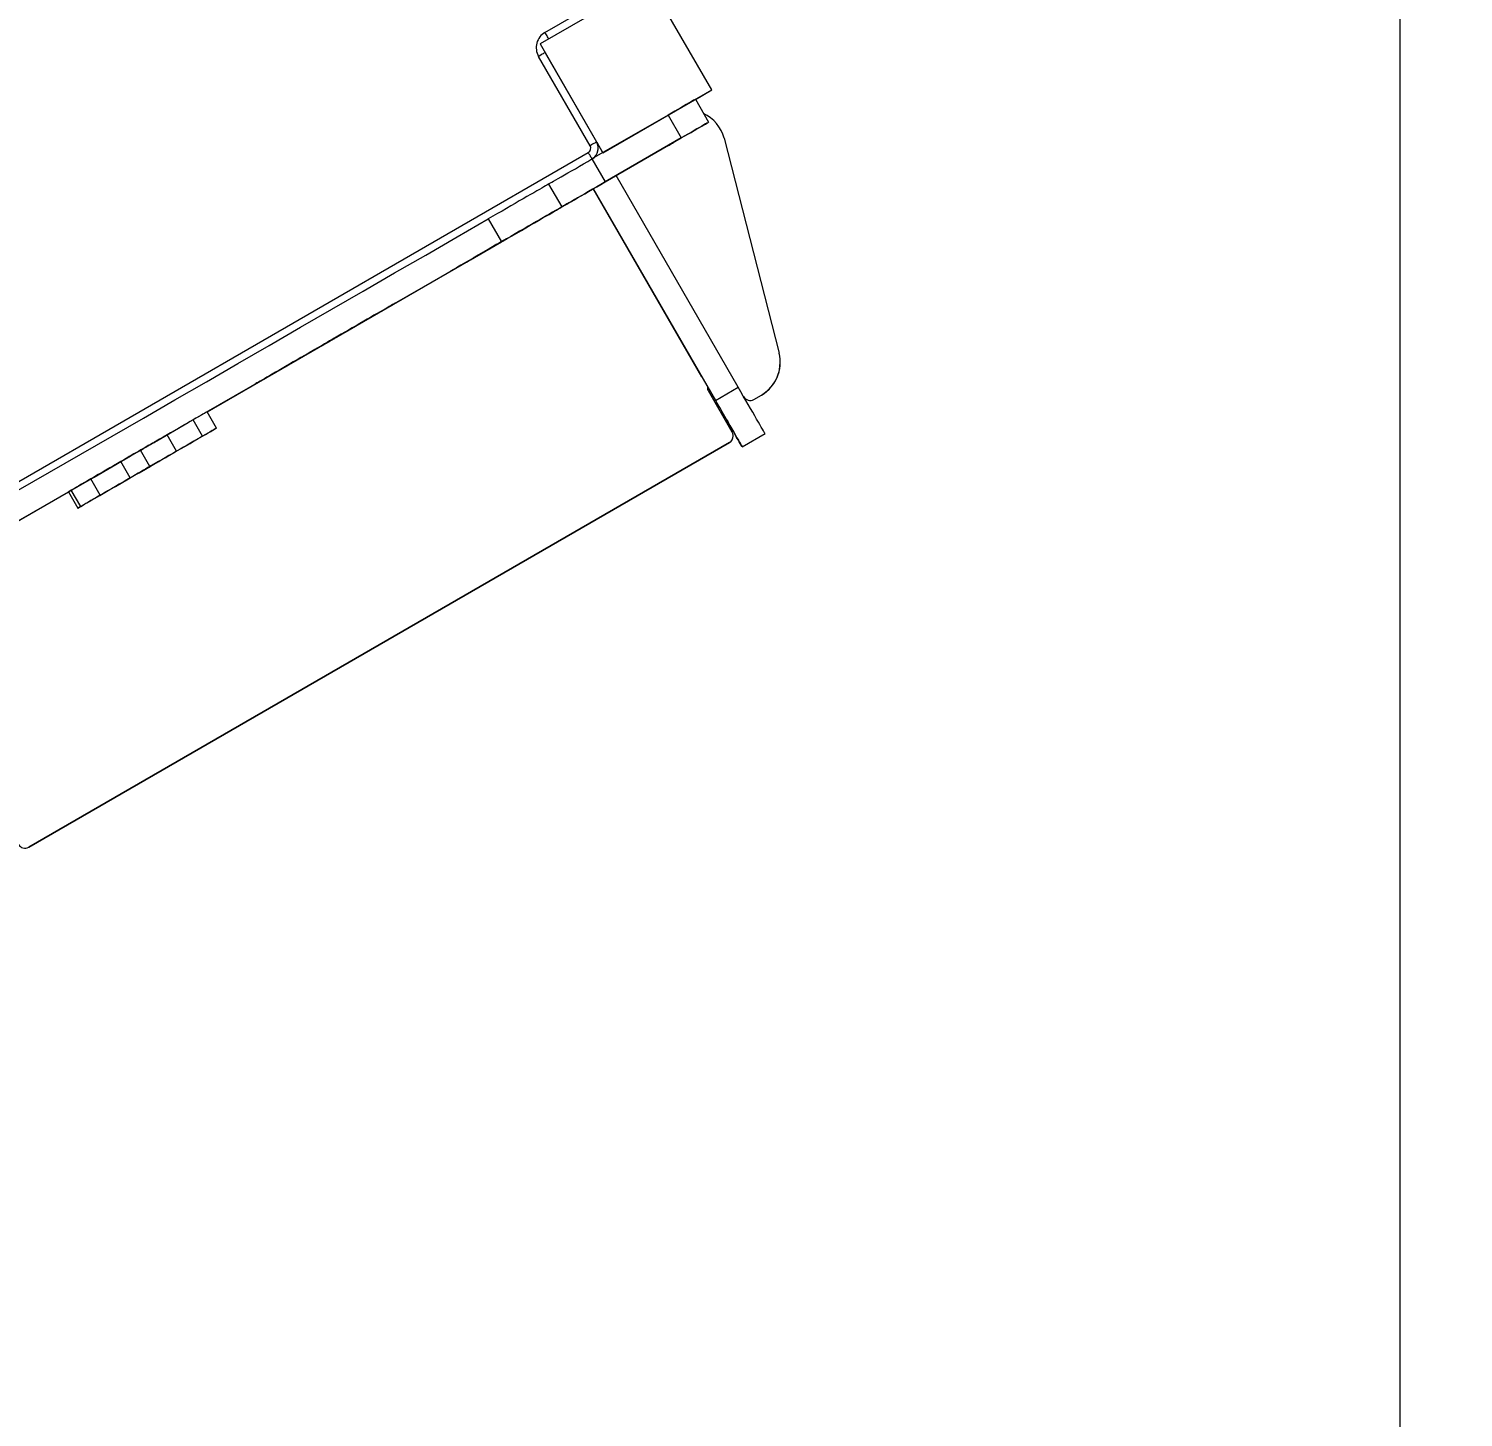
# Model space of a CAD drawing. Header units: millimetres. Extents: x -6089 to 4469, y -5168 to 4598.
# Drawn here: x 1446 to 2588, y -2615 to -1510 of the extents above; entities that cross this region are included whole.
import ezdxf

# ---------------------------------------------------------------- set-up
doc = ezdxf.new("R2010")
doc.units = ezdxf.units.MM
doc.layers.add('DIKOM_РАЗМЕР_ЗОНА', color=7, linetype='Continuous')
doc.layers.add('DIKOM_РАЗМЕР_ОБЪЕКТА', color=7, linetype='Continuous')
doc.styles.add('style1', font='arial.ttf', dxfattribs={"width": 0.8})
doc.dimstyles.new('1-50', dxfattribs={"dimtxt": 300, "dimasz": 200, "dimexe": 100, "dimexo": 0, "dimgap": 100, "dimtad": 1, "dimdec": 0, "dimtxsty": 'style1', "dimcen": 0, "dimclrd": 7, "dimclre": 7, "dimadec": 1, "dimazin": 2, "dimtfac": 1, "dimtdec": 0, "dimtmove": 1, "dimatfit": 3, "dimfxl": 0, "dimlwd": 25, "dimlwe": 18, "dimarcsym": 0})

# ---------------------------------------------------------------- blocks, each defined once
blk = doc.blocks.new('*D15')
at = {"layer": 'Defpoints', "color": 0, "transparency": 16777216}
for p in [(-2705.3, 275), (2537.3, -1127), (2537.3, -3223.6)]:
    blk.add_point(p, dxfattribs=at)
at = {"layer": 'DIKOM_РАЗМЕР_ОБЪЕКТА', "color": 7, "lineweight": 18, "transparency": 16777216}
for p, q in [((-2705.3, 275), (-2705.3, -3323.6)), ((2537.3, -1127), (2537.3, -3323.6))]:
    blk.add_line(p, q, dxfattribs=at)
at = {"layer": 'DIKOM_РАЗМЕР_ОБЪЕКТА', "color": 7, "lineweight": 25, "transparency": 16777216}
blk.add_line((-2505.3, -3223.6), (2337.3, -3223.6), dxfattribs=at)
at = {"layer": 'DIKOM_РАЗМЕР_ОБЪЕКТА', "color": 7, "transparency": 16777216}
for points in [[(-2505.3, -3190.3), (-2505.3, -3257), (-2705.3, -3223.6)], [(2337.3, -3190.3), (2337.3, -3257), (2537.3, -3223.6)]]:
    blk.add_solid(points, dxfattribs=at)
at = {"layer": 'DIKOM_РАЗМЕР_ОБЪЕКТА', "color": 0, "transparency": 16777216, "insert": (-84, -2970.3), "char_height": 300, "attachment_point": 5, "style": 'style1'}
blk.add_mtext('5300', dxfattribs=at)
blk = doc.blocks.new('*D14')
at = {"layer": 'Defpoints', "color": 0, "transparency": 16777216}
for p in [(-4705.3, 3.5), (4469.2, -1748.6), (4469.2, -5067.5)]:
    blk.add_point(p, dxfattribs=at)
at = {"layer": 'DIKOM_РАЗМЕР_ЗОНА', "color": 7, "lineweight": 18, "transparency": 16777216}
for p, q in [((-4705.3, 3.5), (-4705.3, -5167.5)), ((4469.2, -1748.6), (4469.2, -5167.5))]:
    blk.add_line(p, q, dxfattribs=at)
at = {"layer": 'DIKOM_РАЗМЕР_ЗОНА', "color": 7, "lineweight": 25, "transparency": 16777216}
blk.add_line((-4505.3, -5067.5), (4269.2, -5067.5), dxfattribs=at)
at = {"layer": 'DIKOM_РАЗМЕР_ЗОНА', "color": 7, "transparency": 16777216}
for points in [[(-4505.3, -5034.2), (-4505.3, -5100.8), (-4705.3, -5067.5)], [(4269.2, -5034.2), (4269.2, -5100.8), (4469.2, -5067.5)]]:
    blk.add_solid(points, dxfattribs=at)
at = {"layer": 'DIKOM_РАЗМЕР_ЗОНА', "color": 0, "transparency": 16777216, "insert": (-118.1, -4814.3), "char_height": 300, "attachment_point": 5, "style": 'style1'}
blk.add_mtext('9200', dxfattribs=at)

msp = doc.modelspace()

# ---------------------------------------------------------------- linework, layer by layer
at = {"color": 7, "linetype": 'Continuous', "lineweight": 15}
for p, q in [((1939.8, -1471.8), (1853.2, -1521.8)), ((1989.8, -1558.4), (1939.8, -1471.8)), ((1853.2, -1521.8), (1853.2, -1521.9)), ((1853.2, -1521.8), (1903.2, -1608.4)), ((1857.2, -1528.8), (1898.2, -1599.8)), ((1893, -1602.8), (1852, -1531.8)), ((1903.2, -1608.4), (1989.8, -1558.4)), ((1976.8, -1566), (1989.8, -1558.5)), ((1989.8, -1558.4), (1989.8, -1558.5)), ((1976.8, -1565.9), (1987.3, -1584.1)), ((1955.1, -1578.4), (1894.5, -1613.4)), ((1955.1, -1578.4), (1965.6, -1596.6)), ((1987.3, -1584.1), (1987.3, -1584.1)), ((1987.3, -1584.1), (1987.3, -1584.1)), ((1987.3, -1584.1), (1987.3, -1584.1)), ((1905, -1631.6), (1965.6, -1596.6)), ((1965.6, -1596.6), (1905, -1631.6)), ((1905, -1631.6), (1965.6, -1596.6)), ((1965.6, -1596.6), (1905, -1631.6)), ((1999.6, -1596.8), (2043.4, -1767.8)), ((1903.1, -1608.4), (1898.5, -1600.4)), ((1899.5, -1604.6), (1899.5, -1604.6)), ((1894.5, -1613.4), (1905, -1631.6)), ((2010.8, -1795), (1913.7, -1626.6)), ((1859.9, -1633.4), (1870.4, -1651.6)), ((1982, -1787), (1895.5, -1637.1)), ((1895.5, -1637.1), (1992.7, -1805.5)), ((1870.4, -1651.6), (1870.4, -1651.6)), ((1870.4, -1651.6), (1870.4, -1651.6)), ((1870.4, -1651.6), (1870.4, -1651.6)), ((1812, -1661), (1822.5, -1679.2)), ((1588.3, -1814.5), (1827.1, -1676.6)), ((1826.6, -1676.9), (1826.6, -1676.9)), ((1827.1, -1676.6), (1826.9, -1676.7)), ((1810.1, -1686.4), (1807.9, -1687.7)), ((1807.9, -1687.7), (1807.9, -1687.7)), ((1818.9, -1681.3), (1814, -1684.2)), ((1796.8, -1694.1), (1791.9, -1696.9)), ((1800.6, -1691.9), (1800.6, -1691.9)), ((1801.1, -1691.6), (1800.9, -1691.7)), ((1784.2, -1701.4), (1781.9, -1702.7)), ((1734.3, -1730.2), (1734.3, -1730.2)), ((1694.7, -1753), (1694.4, -1753.2)), ((1694.7, -1753), (1694.9, -1752.9)), ((1668.8, -1768), (1668.4, -1768.2)), ((1668.8, -1768), (1668.9, -1767.9)), ((2044.3, -1774.7), (2044.3, -1774.7)), ((1629.3, -1790.8), (1629.3, -1790.8)), ((1986.3, -1794.5), (2002.1, -1821.8)), ((2006.1, -1830.8), (1987.1, -1797.9)), ((1992.7, -1805.5), (2010.8, -1795)), ((2023.4, -1804.7), (2029.3, -1801.3)), ((2023.4, -1804.7), (2029.3, -1801.3)), ((2029.3, -1801.3), (2029.3, -1801.3)), ((1595.8, -1827.5), (1588.3, -1814.5)), ((2023.4, -1804.7), (2023.4, -1804.7)), ((1584.5, -1834), (1577, -1821)), ((1548.5, -1837.4), (1548.5, -1837.4)), ((1563.9, -1845.9), (1556.4, -1832.9)), ((2006.9, -1833.7), (2006.9, -1833.7)), ((2014, -1842.4), (2032.2, -1831.9)), ((2003.9, -1839), (1446.2, -2161)), ((1446.2, -2161), (2003.9, -1839)), ((1542.6, -1858.2), (1535.1, -1845.2)), ((2003.9, -1839), (2003.9, -1839)), ((1527.1, -1867.1), (1519.6, -1854.1)), ((1522.5, -1852.4), (1522.5, -1852.5)), ((1503.1, -1881), (1495.6, -1868)), ((1394.1, -1926.6), (1477.8, -1878.3)), ((1477.8, -1878.3), (1485.3, -1891.3)), ((1487.6, -1889.9), (1480.1, -1876.9)), ((1446.2, -2161), (1446.2, -2161))]:
    msp.add_line(p, q, dxfattribs=at)
at = {"color": 8, "linetype": 'Continuous', "lineweight": 15}
for p, q in [((1857.1, -1512.7), (1881.8, -1498.4)), ((1965.6, -1596.6), (1965.6, -1596.6)), ((1368.8, -1910.1), (1891.5, -1608.3)), ((1905, -1631.6), (1905, -1631.6)), ((1826.6, -1676.9), (1826.6, -1676.9)), ((1810.1, -1686.4), (1810.1, -1686.4)), ((1814, -1684.2), (1814, -1684.2)), ((1818.9, -1681.3), (1818.9, -1681.3)), ((1686.2, -1757.9), (1686.2, -1757.9)), ((1677.3, -1763.1), (1677.3, -1763.1))]:
    msp.add_line(p, q, dxfattribs=at)
at = {"color": 8, "linetype": 'Continuous', "lineweight": 15, "flags": 128}
for points in [[(1860.1, -1517.8), (1860.1, -1517.7), (1859.9, -1517.5), (1859.6, -1517), (1859.2, -1516.3), (1858.8, -1515.5), (1858.3, -1514.6), (1857.7, -1513.7), (1857.1, -1512.7)], [(1894.5, -1613.4), (1894.5, -1613.4), (1894.3, -1613.1), (1894, -1612.6), (1893.6, -1611.9), (1893.2, -1611.1), (1892.7, -1610.2), (1892.1, -1609.3), (1891.5, -1608.3)]]:
    msp.add_lwpolyline(points, dxfattribs=at)
at = {"color": 7, "linetype": 'Continuous', "lineweight": 15, "flags": 128}
for points in [[(1857.2, -1528.8), (1857.1, -1528.8), (1856.8, -1529), (1856.3, -1529.3), (1855.7, -1529.7), (1854.9, -1530.1), (1854, -1530.6), (1853, -1531.2), (1852, -1531.8)], [(1976.8, -1565.9), (1976.6, -1566), (1976.2, -1566.3), (1975.4, -1566.7), (1974.3, -1567.3), (1973, -1568.1), (1971.4, -1569.1), (1969.5, -1570.1), (1967.4, -1571.3), (1965.2, -1572.6), (1962.8, -1574), (1960.3, -1575.4), (1957.8, -1576.9), (1955.1, -1578.4)], [(1965.6, -1596.6), (1968.3, -1595.1), (1970.8, -1593.6), (1973.3, -1592.2), (1975.7, -1590.8), (1977.9, -1589.5), (1980, -1588.3), (1981.9, -1587.3), (1983.5, -1586.3), (1984.8, -1585.6), (1985.9, -1584.9), (1986.7, -1584.5), (1987.1, -1584.2), (1987.3, -1584.1)], [(1987.3, -1584.1), (1987.1, -1584.2), (1986.7, -1584.5), (1985.9, -1584.9), (1984.8, -1585.5), (1983.5, -1586.3), (1981.9, -1587.2), (1980, -1588.3), (1977.9, -1589.5), (1975.7, -1590.8), (1973.3, -1592.2), (1970.8, -1593.6), (1968.3, -1595.1), (1965.6, -1596.6)], [(1965.6, -1596.6), (1968.3, -1595.1), (1970.8, -1593.6), (1973.3, -1592.2), (1975.7, -1590.8), (1977.9, -1589.5), (1980, -1588.3), (1981.9, -1587.2), (1983.5, -1586.3), (1984.8, -1585.5), (1985.9, -1584.9), (1986.7, -1584.5), (1987.1, -1584.2), (1987.3, -1584.1)], [(1987.3, -1584.1), (1987.1, -1584.2), (1986.7, -1584.5), (1985.9, -1584.9), (1984.8, -1585.6), (1983.5, -1586.3), (1981.9, -1587.3), (1980, -1588.3), (1977.9, -1589.5), (1975.7, -1590.8), (1973.3, -1592.2), (1970.8, -1593.6), (1968.3, -1595.1), (1965.6, -1596.6)], [(1898.2, -1599.8), (1898.1, -1599.8), (1897.8, -1600), (1897.3, -1600.3), (1896.7, -1600.7), (1895.9, -1601.1), (1895, -1601.6), (1894, -1602.2), (1893, -1602.8)], [(1960, -1599.8), (1959.9, -1599.9), (1959.4, -1600.2), (1958.6, -1600.6), (1957.7, -1601.2), (1956.7, -1601.7), (1955.8, -1602.3), (1954.9, -1602.8), (1954.3, -1603.1), (1954, -1603.3), (1954, -1603.3), (1954.3, -1603.1), (1954.9, -1602.8), (1955.8, -1602.3), (1956.7, -1601.7), (1957.7, -1601.2), (1958.6, -1600.6), (1959.4, -1600.2), (1959.9, -1599.9), (1960, -1599.8)], [(1960, -1599.9), (1959.9, -1600), (1959.4, -1600.2), (1958.6, -1600.7), (1957.7, -1601.2), (1956.7, -1601.8), (1955.8, -1602.3), (1954.9, -1602.8), (1954.3, -1603.2), (1954, -1603.3), (1954, -1603.3), (1954.3, -1603.2), (1954.9, -1602.8), (1955.8, -1602.3), (1956.7, -1601.8), (1957.7, -1601.2), (1958.6, -1600.7), (1959.4, -1600.2), (1959.9, -1600), (1960, -1599.9)], [(1859.9, -1633.4), (1860, -1633.3), (1860.5, -1633), (1861.4, -1632.5), (1862.5, -1631.9), (1864, -1631), (1865.7, -1630), (1867.7, -1628.9), (1870, -1627.6), (1872.5, -1626.1), (1875.3, -1624.5), (1878.2, -1622.8), (1881.3, -1621.1), (1884.5, -1619.2), (1887.8, -1617.3), (1891.1, -1615.4), (1894.5, -1613.4)], [(1905, -1631.6), (1901.6, -1633.6), (1898.3, -1635.5), (1895, -1637.4), (1891.8, -1639.3), (1888.7, -1641.1), (1885.8, -1642.7), (1883, -1644.3), (1880.5, -1645.8), (1878.2, -1647.1), (1876.2, -1648.3), (1874.5, -1649.3), (1873, -1650.1), (1871.9, -1650.8), (1871, -1651.2), (1870.5, -1651.5), (1870.4, -1651.6)], [(1870.4, -1651.6), (1870.5, -1651.5), (1871, -1651.2), (1871.9, -1650.7), (1873, -1650.1), (1874.5, -1649.2), (1876.2, -1648.2), (1878.2, -1647.1), (1880.5, -1645.7), (1883, -1644.3), (1885.8, -1642.7), (1888.7, -1641), (1891.8, -1639.2), (1895, -1637.4), (1898.3, -1635.5), (1901.6, -1633.6), (1905, -1631.6)], [(1905, -1631.6), (1901.6, -1633.6), (1898.3, -1635.5), (1895, -1637.4), (1891.8, -1639.3), (1888.7, -1641), (1885.8, -1642.7), (1883, -1644.3), (1880.5, -1645.7), (1878.2, -1647.1), (1876.2, -1648.2), (1874.5, -1649.2), (1873, -1650.1), (1871.9, -1650.7), (1871, -1651.2), (1870.5, -1651.5), (1870.4, -1651.6)], [(1870.4, -1651.6), (1870.5, -1651.5), (1871, -1651.2), (1871.9, -1650.8), (1873, -1650.1), (1874.5, -1649.3), (1876.2, -1648.2), (1878.2, -1647.1), (1880.5, -1645.8), (1883, -1644.3), (1885.8, -1642.7), (1888.7, -1641), (1891.8, -1639.3), (1895, -1637.4), (1898.3, -1635.5), (1901.6, -1633.6), (1905, -1631.6)], [(1859.9, -1633.4), (1859.7, -1633.5), (1859.3, -1633.8), (1858.5, -1634.2), (1857.5, -1634.8), (1856.1, -1635.6), (1854.5, -1636.5), (1852.6, -1637.6), (1850.5, -1638.8), (1848.1, -1640.2), (1845.5, -1641.7), (1842.7, -1643.3), (1839.8, -1645), (1836.6, -1646.8), (1833.3, -1648.7), (1829.9, -1650.7), (1826.4, -1652.7), (1822.9, -1654.8), (1819.3, -1656.9), (1815.6, -1658.9), (1812, -1661)], [(1870.4, -1651.6), (1870.2, -1651.7), (1869.8, -1651.9), (1869, -1652.4), (1868, -1653), (1866.6, -1653.8), (1865, -1654.7), (1863.1, -1655.8), (1861, -1657), (1858.6, -1658.4), (1856, -1659.9), (1853.2, -1661.5), (1850.3, -1663.2), (1847.1, -1665), (1843.8, -1666.9), (1840.4, -1668.9), (1836.9, -1670.9), (1833.4, -1673), (1829.8, -1675), (1826.1, -1677.1), (1822.5, -1679.2)], [(1827.1, -1676.6), (1830.9, -1674.5), (1834.6, -1672.3), (1838.3, -1670.2), (1841.9, -1668.1), (1845.4, -1666.1), (1848.7, -1664.1), (1851.9, -1662.3), (1854.9, -1660.6), (1857.7, -1659), (1860.3, -1657.5), (1862.6, -1656.2), (1864.6, -1655), (1866.3, -1654), (1867.8, -1653.1), (1868.9, -1652.5), (1869.7, -1652), (1870.2, -1651.7), (1870.4, -1651.6)], [(1388.1, -1905.8), (1413, -1891.4), (1437.9, -1877), (1462.8, -1862.7), (1487.7, -1848.3), (1512.7, -1833.9), (1537.6, -1819.5), (1562.6, -1805), (1587.6, -1790.6), (1612.6, -1776.2), (1637.5, -1761.8), (1662.5, -1747.3), (1687.5, -1732.9), (1712.4, -1718.5), (1737.4, -1704.1), (1762.3, -1689.8), (1787.2, -1675.4), (1812, -1661)], [(1826.6, -1676.9), (1826.5, -1677), (1826, -1677.2), (1825.2, -1677.7), (1824.1, -1678.3), (1822.8, -1679.1), (1821.3, -1680), (1819.5, -1681), (1817.6, -1682.1), (1815.7, -1683.2), (1813.6, -1684.4), (1811.6, -1685.6), (1809.6, -1686.7), (1807.7, -1687.8), (1806, -1688.8), (1804.4, -1689.7), (1803.1, -1690.4), (1802.1, -1691.1), (1801.3, -1691.5), (1800.8, -1691.8), (1800.6, -1691.9)], [(1800.9, -1691.7), (1801, -1691.6), (1801.5, -1691.4), (1802.3, -1690.9), (1803.4, -1690.3), (1804.7, -1689.5), (1806.2, -1688.7), (1808, -1687.6), (1809.8, -1686.6), (1811.8, -1685.4), (1813.9, -1684.2), (1815.9, -1683.1), (1817.9, -1681.9), (1819.8, -1680.8), (1821.5, -1679.8), (1823.1, -1678.9), (1824.4, -1678.2), (1825.5, -1677.5), (1826.2, -1677.1), (1826.7, -1676.8), (1826.9, -1676.7)], [(1827.1, -1676.6), (1826.9, -1676.7), (1826.4, -1677), (1825.6, -1677.4), (1824.6, -1678), (1823.3, -1678.8), (1821.7, -1679.7), (1820, -1680.7), (1818.1, -1681.8), (1816.1, -1682.9), (1814.1, -1684.1), (1812, -1685.3), (1810, -1686.4), (1808.2, -1687.5), (1806.4, -1688.5), (1804.9, -1689.4), (1803.5, -1690.2), (1802.5, -1690.8), (1801.7, -1691.3), (1801.2, -1691.5), (1801.1, -1691.6)], [(1818.9, -1681.3), (1820.7, -1680.3), (1822.2, -1679.4), (1823.6, -1678.7), (1824.7, -1678), (1825.5, -1677.5), (1826.1, -1677.2), (1826.5, -1677), (1826.6, -1676.9)], [(1398.6, -1924), (1423.5, -1909.6), (1448.4, -1895.2), (1473.3, -1880.8), (1498.2, -1866.5), (1523.2, -1852), (1548.1, -1837.6), (1573.1, -1823.2), (1598.1, -1808.8), (1623.1, -1794.4), (1648, -1780), (1673, -1765.5), (1698, -1751.1), (1722.9, -1736.7), (1747.9, -1722.3), (1772.8, -1707.9), (1797.7, -1693.6), (1822.5, -1679.2)], [(1781.9, -1702.7), (1782, -1702.7), (1782.4, -1702.4), (1783.1, -1702), (1784.1, -1701.4), (1785.4, -1700.7), (1787, -1699.8), (1788.7, -1698.8), (1790.6, -1697.7), (1792.6, -1696.6), (1794.6, -1695.4), (1796.7, -1694.2), (1798.7, -1693), (1800.6, -1691.9), (1802.4, -1690.9), (1804, -1690), (1805.3, -1689.2), (1806.4, -1688.5), (1807.2, -1688.1), (1807.7, -1687.8), (1807.9, -1687.7)], [(1814, -1684.2), (1813.1, -1684.7), (1812.4, -1685.1), (1811.7, -1685.5), (1811.2, -1685.8), (1810.8, -1686), (1810.5, -1686.2), (1810.2, -1686.3), (1810.1, -1686.4)], [(1791.9, -1696.9), (1790.2, -1697.9), (1788.7, -1698.8), (1787.4, -1699.5), (1786.3, -1700.2), (1785.4, -1700.7), (1784.8, -1701), (1784.4, -1701.3), (1784.2, -1701.4)], [(1796.8, -1694.1), (1797.7, -1693.6), (1798.4, -1693.2), (1799.1, -1692.8), (1799.7, -1692.5), (1800.1, -1692.2), (1800.4, -1692), (1800.6, -1691.9), (1800.6, -1691.9)], [(1686.2, -1757.9), (1691.2, -1755.1), (1696, -1752.3), (1700.6, -1749.6), (1705, -1747.1), (1709.3, -1744.6), (1713.3, -1742.3), (1717.1, -1740.1), (1720.7, -1738), (1724, -1736.1), (1727, -1734.4), (1729.7, -1732.8), (1732.2, -1731.4), (1734.3, -1730.2)], [(1731.4, -1731.8), (1729.8, -1732.8), (1727.9, -1733.9), (1725.8, -1735.1), (1723.5, -1736.4), (1721, -1737.8), (1718.4, -1739.3), (1715.7, -1740.9), (1712.9, -1742.5)], [(1734.3, -1730.2), (1735.5, -1729.5), (1736.4, -1728.9), (1737.1, -1728.6), (1737.4, -1728.4), (1737.4, -1728.4), (1737.2, -1728.5), (1736.6, -1728.8), (1735.7, -1729.3), (1734.6, -1730), (1733.1, -1730.8), (1731.4, -1731.8)], [(1712.9, -1742.5), (1709.8, -1744.3), (1706.8, -1746.1), (1703.7, -1747.8), (1700.7, -1749.6), (1697.8, -1751.3), (1694.9, -1752.9), (1692.3, -1754.4), (1689.7, -1755.9)], [(1668.4, -1768.2), (1668.6, -1768.2), (1669, -1767.9), (1669.8, -1767.4), (1670.9, -1766.8), (1672.2, -1766.1), (1673.7, -1765.2), (1675.4, -1764.2), (1677.3, -1763.1), (1679.3, -1761.9), (1681.3, -1760.8), (1683.4, -1759.6), (1685.4, -1758.5), (1687.2, -1757.4), (1689, -1756.4), (1690.5, -1755.5), (1691.9, -1754.7), (1692.9, -1754.1), (1693.7, -1753.6), (1694.2, -1753.3), (1694.4, -1753.2)], [(1694.7, -1753), (1694.6, -1753.1), (1694.1, -1753.4), (1693.3, -1753.8), (1692.2, -1754.4), (1690.9, -1755.2), (1689.4, -1756.1), (1687.6, -1757.1), (1685.7, -1758.2), (1683.8, -1759.3), (1681.7, -1760.5), (1679.7, -1761.7), (1677.7, -1762.8), (1675.8, -1763.9), (1674.1, -1764.9), (1672.5, -1765.8), (1671.2, -1766.6), (1670.2, -1767.2), (1669.4, -1767.6), (1668.9, -1767.9), (1668.8, -1768)], [(1694.7, -1753), (1694.6, -1753.1), (1694.1, -1753.4), (1693.3, -1753.8), (1692.3, -1754.5), (1690.9, -1755.2), (1689.4, -1756.1), (1687.6, -1757.1), (1685.8, -1758.2), (1683.8, -1759.4), (1681.8, -1760.5), (1679.7, -1761.7), (1677.7, -1762.8), (1675.9, -1763.9), (1674.1, -1764.9), (1672.6, -1765.8), (1671.2, -1766.6), (1670.2, -1767.2), (1669.4, -1767.7), (1668.9, -1767.9), (1668.8, -1768)], [(1668.9, -1767.9), (1669.1, -1767.8), (1669.6, -1767.5), (1670.3, -1767.1), (1671.4, -1766.5), (1672.7, -1765.7), (1674.3, -1764.8), (1676, -1763.8), (1677.9, -1762.7), (1679.9, -1761.6), (1682, -1760.4), (1684, -1759.2), (1686, -1758.1), (1687.9, -1757), (1689.6, -1756), (1691.2, -1755.1), (1692.5, -1754.3), (1693.5, -1753.7), (1694.3, -1753.3), (1694.8, -1753), (1694.9, -1752.9)], [(1673.9, -1765.1), (1675.7, -1764), (1677.6, -1762.9), (1679.7, -1761.7), (1681.8, -1760.5), (1683.9, -1759.3), (1686, -1758.1), (1687.9, -1756.9), (1689.7, -1755.9)], [(1677.3, -1763.1), (1678.4, -1762.4), (1679.5, -1761.8), (1680.7, -1761.1), (1681.8, -1760.5), (1682.9, -1759.8), (1684.1, -1759.2), (1685.2, -1758.5), (1686.2, -1757.9)], [(1629.3, -1790.8), (1631.4, -1789.6), (1633.9, -1788.2), (1636.6, -1786.6), (1639.6, -1784.8), (1642.9, -1782.9), (1646.5, -1780.9), (1650.3, -1778.7), (1654.3, -1776.4), (1658.6, -1773.9), (1663, -1771.3), (1667.6, -1768.7), (1672.4, -1765.9), (1677.3, -1763.1)], [(1673.9, -1765.1), (1671.3, -1766.5), (1668.6, -1768.1), (1665.8, -1769.7), (1662.9, -1771.4), (1659.9, -1773.1), (1656.8, -1774.9), (1653.7, -1776.7), (1650.7, -1778.4)], [(1650.7, -1778.4), (1647.9, -1780.1), (1645.2, -1781.6), (1642.6, -1783.1), (1640.1, -1784.5), (1637.8, -1785.9), (1635.7, -1787.1), (1633.8, -1788.2), (1632.2, -1789.1)], [(1632.2, -1789.1), (1630.5, -1790.1), (1629, -1790.9), (1627.9, -1791.6), (1627, -1792.1), (1626.4, -1792.5), (1626.2, -1792.6), (1626.2, -1792.6), (1626.5, -1792.4), (1627.2, -1792), (1628.1, -1791.5), (1629.3, -1790.8)], [(2032.2, -1831.9), (2032.1, -1831.8), (2031.9, -1831.4), (2031.4, -1830.7), (2030.9, -1829.6), (2030.1, -1828.3), (2029.2, -1826.7), (2028.1, -1824.8), (2026.9, -1822.7), (2025.5, -1820.3), (2024, -1817.7), (2022.4, -1814.9), (2020.6, -1811.9), (2018.8, -1808.8), (2016.9, -1805.5), (2014.9, -1802.1), (2012.9, -1798.6), (2010.8, -1795)], [(1588.3, -1814.5), (1588.2, -1814.5), (1587.8, -1814.8), (1587, -1815.2), (1586, -1815.8), (1584.7, -1816.5), (1583.2, -1817.4), (1581.3, -1818.5), (1579.3, -1819.7), (1577, -1821)], [(1992.7, -1805.5), (1994.7, -1809.1), (1996.8, -1812.6), (1998.7, -1816), (2000.6, -1819.3), (2002.5, -1822.4), (2004.2, -1825.4), (2005.8, -1828.2), (2007.3, -1830.8), (2008.7, -1833.2), (2009.9, -1835.3), (2011, -1837.2), (2011.9, -1838.8), (2012.7, -1840.1), (2013.3, -1841.2), (2013.7, -1841.9), (2013.9, -1842.3), (2014, -1842.4), (2013.9, -1842.2), (2013.6, -1841.8), (2013.1, -1841), (2012.5, -1839.9), (2011.7, -1838.5), (2010.8, -1836.8), (2009.6, -1834.9), (2008.4, -1832.7), (2007, -1830.3), (2005.5, -1827.6), (2003.8, -1824.8), (2002.1, -1821.8)], [(1577, -1821), (1574.8, -1822.2), (1572.5, -1823.6), (1570.1, -1825), (1567.5, -1826.5), (1564.8, -1828.1), (1562, -1829.7), (1559.2, -1831.3), (1556.4, -1832.9)], [(1522.5, -1852.5), (1522.7, -1852.4), (1523.1, -1852.1), (1523.9, -1851.6), (1525, -1851), (1526.3, -1850.3), (1527.9, -1849.4), (1529.6, -1848.4), (1531.5, -1847.3), (1533.5, -1846.1), (1535.5, -1845), (1537.5, -1843.8), (1539.5, -1842.6), (1541.4, -1841.5), (1543.1, -1840.5), (1544.7, -1839.6), (1546, -1838.9), (1547.1, -1838.3), (1547.9, -1837.8), (1548.3, -1837.5), (1548.5, -1837.4)], [(1548.5, -1837.4), (1548.3, -1837.5), (1547.9, -1837.8), (1547.1, -1838.3), (1546, -1838.9), (1544.7, -1839.6), (1543.1, -1840.5), (1541.4, -1841.5), (1539.5, -1842.6), (1537.5, -1843.8), (1535.5, -1844.9), (1533.5, -1846.1), (1531.5, -1847.3), (1529.6, -1848.3), (1527.9, -1849.3), (1526.3, -1850.2), (1525, -1851), (1523.9, -1851.6), (1523.1, -1852.1), (1522.7, -1852.3), (1522.5, -1852.4)], [(1556.4, -1832.9), (1553.3, -1834.7), (1550.3, -1836.4), (1547.4, -1838.1), (1544.6, -1839.7), (1542, -1841.2), (1539.5, -1842.7), (1537.2, -1844), (1535.1, -1845.2)], [(1558.4, -1849.1), (1562.8, -1846.5), (1566.9, -1844.1), (1570.9, -1841.9), (1574.6, -1839.7), (1578, -1837.7), (1581.2, -1835.9), (1584.1, -1834.2), (1586.8, -1832.7), (1589.1, -1831.4), (1591.1, -1830.2), (1592.7, -1829.2), (1594.1, -1828.5), (1595.1, -1827.9)], [(1584.5, -1834), (1582.3, -1835.2), (1580, -1836.6), (1577.6, -1838), (1575, -1839.5), (1572.3, -1841), (1569.5, -1842.6), (1566.7, -1844.3), (1563.9, -1845.9)], [(1595.1, -1827.9), (1595.6, -1827.6), (1595.8, -1827.5), (1595.7, -1827.5), (1595.3, -1827.8), (1594.5, -1828.2), (1593.5, -1828.8), (1592.2, -1829.5), (1590.7, -1830.4), (1588.8, -1831.5), (1586.8, -1832.7), (1584.5, -1834)], [(1535.1, -1845.2), (1533.6, -1846.1), (1531.9, -1847), (1530, -1848.1), (1527.9, -1849.3), (1525.8, -1850.5), (1523.7, -1851.8), (1521.6, -1853), (1519.6, -1854.1)], [(1563.9, -1845.9), (1560.8, -1847.7), (1557.8, -1849.4), (1554.9, -1851.1), (1552.1, -1852.7), (1549.5, -1854.2), (1547, -1855.7), (1544.7, -1857), (1542.6, -1858.2)], [(1549.7, -1854.1), (1550.8, -1853.4), (1552, -1852.8), (1553.1, -1852.1), (1554.2, -1851.5), (1555.3, -1850.8), (1556.4, -1850.2), (1557.4, -1849.6), (1558.4, -1849.1)], [(1492.6, -1887), (1495.8, -1885.2), (1499.2, -1883.3), (1502.8, -1881.1), (1506.7, -1878.9), (1510.9, -1876.5), (1515.2, -1874), (1519.7, -1871.4), (1524.4, -1868.7), (1529.2, -1865.9), (1534.2, -1863), (1539.3, -1860.1), (1544.5, -1857.1), (1549.7, -1854.1)], [(1519.6, -1854.1), (1516.8, -1855.8), (1513.8, -1857.5), (1510.8, -1859.2), (1507.7, -1861), (1504.6, -1862.8), (1501.6, -1864.5), (1498.6, -1866.3), (1495.6, -1868)], [(1542.6, -1858.2), (1541.1, -1859), (1539.4, -1860), (1537.5, -1861.1), (1535.4, -1862.3), (1533.3, -1863.5), (1531.2, -1864.8), (1529.1, -1866), (1527.1, -1867.1)], [(1546.4, -1856), (1546, -1856.2), (1545.4, -1856.6), (1544.5, -1857.1), (1543.5, -1857.6), (1542.5, -1858.2), (1541.5, -1858.8), (1540.7, -1859.3), (1540, -1859.7), (1539.6, -1859.9), (1539.5, -1859.9), (1539.8, -1859.8), (1540.3, -1859.5), (1541, -1859.1), (1542, -1858.5), (1543, -1858), (1544, -1857.4), (1544.9, -1856.8), (1545.7, -1856.4), (1546.2, -1856.1), (1546.5, -1856), (1546.4, -1856)], [(1495.6, -1868), (1493, -1869.5), (1490.6, -1870.9), (1488.3, -1872.2), (1486.2, -1873.4), (1484.3, -1874.5), (1482.6, -1875.5), (1481.2, -1876.3), (1480.1, -1876.9)], [(1527.1, -1867.1), (1524.3, -1868.8), (1521.3, -1870.5), (1518.3, -1872.2), (1515.2, -1874), (1512.1, -1875.8), (1509.1, -1877.5), (1506.1, -1879.3), (1503.1, -1881)], [(1480.1, -1876.9), (1479.1, -1877.5), (1478.4, -1877.9), (1477.9, -1878.2), (1477.8, -1878.3)], [(1503.1, -1881), (1500.5, -1882.5), (1498.1, -1883.9), (1495.8, -1885.2), (1493.7, -1886.4), (1491.8, -1887.5), (1490.1, -1888.5), (1488.7, -1889.3), (1487.6, -1889.9)], [(1487.6, -1889.9), (1486.6, -1890.5), (1485.9, -1890.9), (1485.4, -1891.2), (1485.3, -1891.3), (1485.5, -1891.2), (1485.9, -1890.9), (1486.7, -1890.4), (1487.8, -1889.8), (1489.1, -1889.1), (1490.7, -1888.1), (1492.6, -1887)]]:
    msp.add_lwpolyline(points, dxfattribs=at)
at = {"color": 7, "linetype": 'Continuous', "lineweight": 15}
for centre, radius, start, end in [((1864.1, -1524.8), 14, 120, 210), ((1970.5, -1604.3), 30, 14.3578, 64.9641), ((1889.5, -1604.8), 4, 300, 30), ((1889.5, -1604.8), 10, 304.824, 30), ((1889.5, -1604.8), 10, 304.8498, 1.1812), ((2014.3, -1775.3), 30, 300, 14.3578), ((2014.3, -1775.3), 30, 300, 1.1812), ((1992.3, -1794.9), 6, 181.1812, 210), ((2020.4, -1799.5), 6, 210, 300), ((2020.4, -1799.5), 6, 210, 300), ((2000.9, -1833.8), 6, 300, 30), ((2000.9, -1833.8), 6, 300, 1.1812), ((1443.2, -2155.8), 6, 210, 300)]:
    msp.add_arc(centre, radius, start, end, dxfattribs=at)

# ---------------------------------------------------------------- dimensions: what is measured, and where the dimension line sits
at = {"layer": 'DIKOM_РАЗМЕР_ЗОНА'}
dim = msp.add_linear_dim(base=(4469.2, -5067.5), p1=(-4705.3, 3.5), p2=(4469.2, -1748.6), text='9200', dimstyle='1-50', dxfattribs=at)
dim.commit()
dim.dimension.update_dxf_attribs({"geometry": '*D14', "text_midpoint": (-118.1, -5067.5), "dimtype": 160})
at = {"layer": 'DIKOM_РАЗМЕР_ОБЪЕКТА'}
dim = msp.add_linear_dim(base=(2537.3, -3223.6), p1=(-2705.3, 275), p2=(2537.3, -1127), text='5300', dimstyle='1-50', dxfattribs=at)
dim.commit()
dim.dimension.update_dxf_attribs({"geometry": '*D15', "text_midpoint": (-84, -3223.6), "dimtype": 160})

doc.saveas('drawing.dxf')
